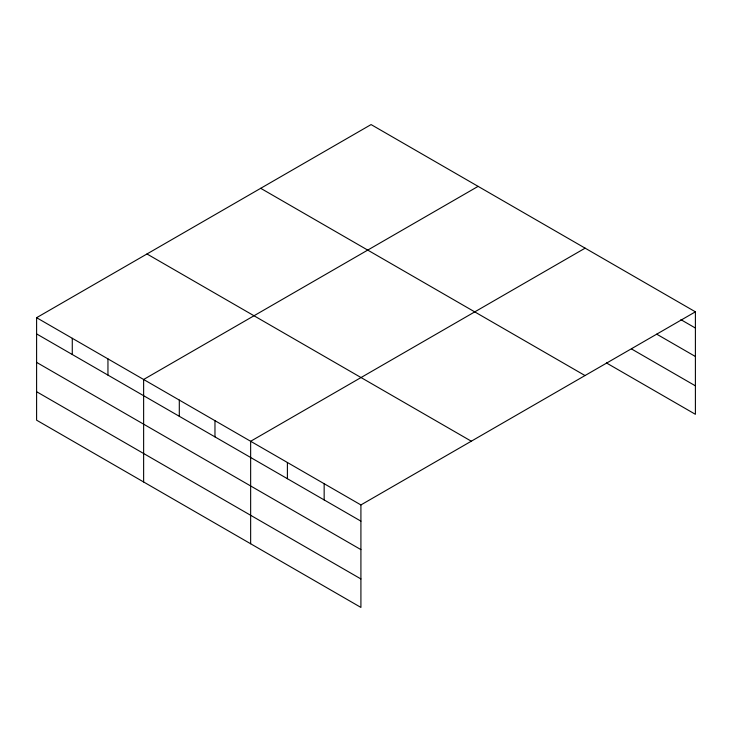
<?xml version="1.0" encoding="UTF-8"?>
<svg xmlns="http://www.w3.org/2000/svg" width="732" height="732" viewBox="0 0 732 732"><rect width="100%" height="100%" fill="white"/><g stroke="black" fill="none" stroke-linecap="round" stroke-linejoin="round"><path stroke-width="1.1" d="M36.6 317.697L360.913 504.934L360.913 607.423L36.6 420.177L36.6 317.697L371.087 124.577L695.4 311.823L695.4 414.303L606.416 362.935M478.106 186.367L143.628 379.487L143.628 481.967M585.133 248.157L250.646 441.277L250.646 543.757M360.913 504.934L695.4 311.823M680.888 319.655L695.4 328.037M656.714 334.167L695.4 356.502M631.56 348.981L695.4 385.837M260.702 188.307L585.024 375.553M146.976 253.967L471.298 441.204M36.6 333.911L360.913 521.147M36.6 362.377L360.913 549.622M36.6 391.712L360.913 578.948M324.157 483.715L324.157 499.929M287.402 462.496L287.402 478.71M214.97 420.68L214.97 436.894M179.303 400.084L179.303 416.298M107.952 358.89L107.952 375.104M72.276 338.294L72.276 354.508"/></g></svg>
